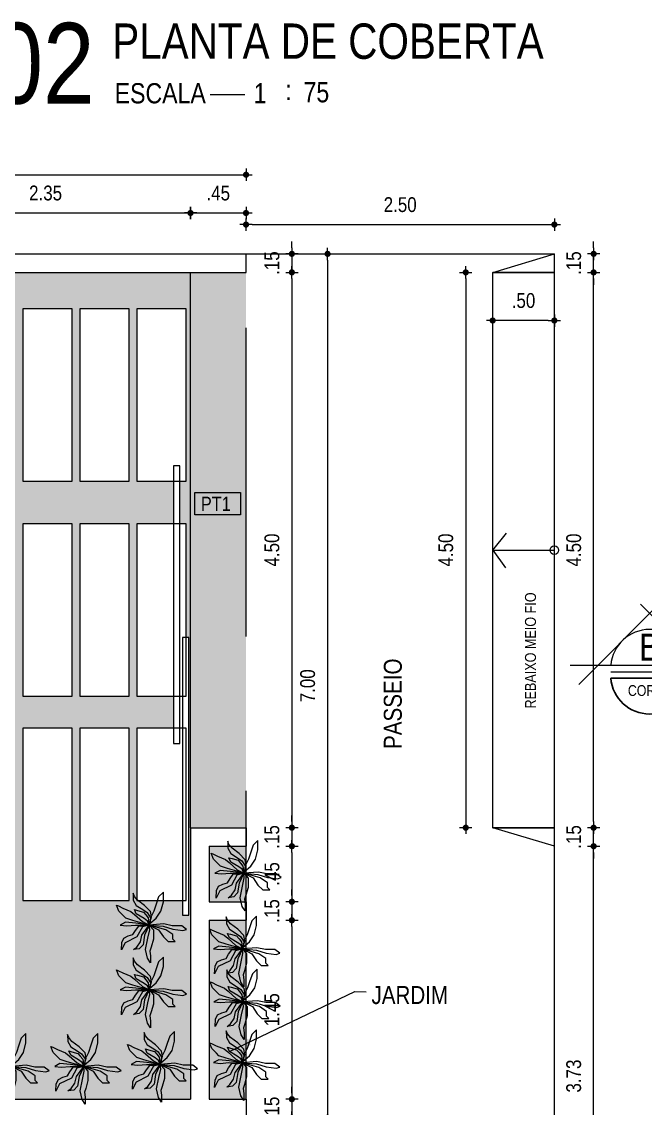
# Model space of a CAD drawing. Header units: millimetres. Extents: x 3955 to 10567, y -112 to 1797.
# Drawn here: x 5284.25 to 5289.3, y 912.39 to 921.19 of the extents above; entities that cross this region are included whole.
import ezdxf
from ezdxf.enums import TextEntityAlignment as Align

# ---------------------------------------------------------------- set-up
doc = ezdxf.new("R2010")
doc.units = ezdxf.units.MM
doc.header["$LTSCALE"] = 20
doc.linetypes.add('HIDDEN2', pattern=[0.1875, 0.125, -0.0625])
for name, color, linetype in [('AME_FRZ', 7, 'Continuous'), ('COTA', 7, 'Continuous'), ('E-hatch', 8, 'Continuous'), ('E-Pen-B', 5, 'Continuous'), ('E-pen-y', 2, 'Continuous'), ('E-txt-g', 3, 'Continuous'), ('E-TXT-Y', 2, 'Continuous'), ('ESQUQDRIA', 2, 'Continuous'), ('LAYER1', 2, 'Continuous'), ('LINHA PISO', 9, 'Continuous'), ('PAREDE', 5, 'Continuous'), ('pergolado', 8, 'Continuous'), ('URBANIZACAO', 20, 'Continuous')]:
    doc.layers.add(name, color=color, linetype=linetype)
for name, color, linetype, lineweight in [('E-Cta-W', 7, 'Continuous', 20), ('E-Pen-G', 3, 'Continuous', 30), ('E-Txt-W', 7, 'Continuous', 20)]:
    doc.layers.add(name, color=color, linetype=linetype, lineweight=lineweight)
doc.styles.add('F2', font='ARIALN.TTF')
doc.styles.add('REG60', font='romans.shx', dxfattribs={"width": 0.8, "height": 0.15})
doc.styles.add('REG80', font='romans.shx', dxfattribs={"width": 0.8, "height": 0.2})
doc.styles.get("Standard").update_dxf_attribs({"font": 'arial.ttf'})
doc.dimstyles.new('ARQUITETURA', dxfattribs={"dimtxt": 0.11, "dimasz": 0.05, "dimexe": 0.1, "dimexo": 0, "dimgap": 0.1, "dimtad": 1, "dimzin": 5, "dimdsep": 46, "dimtxsty": 'F2', "dimblk": 'COTA', "dimcen": 0, "dimse1": 1, "dimse2": 1, "dimadec": 0, "dimazin": 0, "dimtfac": 2, "dimtix": 1, "dimtmove": 2, "dimatfit": 3, "dimldrblk": 'COTA', "dimfxl": 1, "dimtolj": 1, "dimtzin": 5, "dimarcsym": 0})
doc.dimstyles.get("Standard").update_dxf_attribs({"dimtxt": 0.18, "dimasz": 0.18, "dimexe": 0.18, "dimexo": 0.0625, "dimgap": 0.09, "dimtad": 0, "dimtih": 1, "dimtoh": 1, "dimdec": 4, "dimzin": 0, "dimdsep": 46, "dimtxsty": 'Standard', "dimcen": 0.09, "dimadec": 0, "dimazin": 0, "dimtfac": 1, "dimtdec": 4, "dimtofl": 0, "dimtmove": 0, "dimatfit": 3, "dimfxl": 1, "dimtolj": 1, "dimtzin": 0, "dimarcsym": 0})
pattern_1 = [(270, (0, -94.037495), (0.0898025, -0.0898025), [0.0238125, -0.1557925]), (225, (0, -94.0375), (0.0898025612, -0.0898025612), [0.0238125, -0.1031875]), (315, (0, -94.0375), (0.0898025612, 0.0898025612), [0.0238125, -0.1031875])]

# ---------------------------------------------------------------- blocks, each defined once
blk = doc.blocks.new('COTA')
at = {"layer": 'COTA'}
for p, q in [((-1, 0), (1, 0)), ((0, 1), (0, -1))]:
    blk.add_line(p, q, dxfattribs=at)
at = {"layer": 'COTA', "const_width": 0.5}
blk.add_lwpolyline([(-0.25, 0, 1), (0.25, 0, 1)], format="xyb", close=True, dxfattribs=at)
blk = doc.blocks.new('*D517')
at = {"color": 0, "lineweight": -2}
blk.add_line((5283.3158, 919.6414), (5285.5658, 919.6414), dxfattribs=at)
at = {"color": 0, "lineweight": -2, "xscale": 0.05, "yscale": 0.05, "zscale": 0.05, "rotation": 180}
blk.add_blockref('COTA', (5283.2658, 919.6414), dxfattribs=at)
at = {"color": 0, "lineweight": -2, "xscale": 0.05, "yscale": 0.05, "zscale": 0.05}
blk.add_blockref('COTA', (5285.6158, 919.6414), dxfattribs=at)
at = {"color": 0, "insert": (5284.4408, 919.8027), "char_height": 0.12, "attachment_point": 5, "style": 'F2'}
blk.add_mtext('\\A1;2.35', dxfattribs=at)
blk = doc.blocks.new('*D518')
at = {"color": 0, "lineweight": -2}
blk.add_line((5285.6658, 919.6414), (5286.0158, 919.6414), dxfattribs=at)
at = {"color": 0, "lineweight": -2, "xscale": 0.05, "yscale": 0.05, "zscale": 0.05, "rotation": 180}
blk.add_blockref('COTA', (5285.6158, 919.6414), dxfattribs=at)
at = {"color": 0, "lineweight": -2, "xscale": 0.05, "yscale": 0.05, "zscale": 0.05}
blk.add_blockref('COTA', (5286.0658, 919.6414), dxfattribs=at)
at = {"color": 0, "insert": (5285.8408, 919.8024), "char_height": 0.12, "attachment_point": 5, "style": 'F2'}
blk.add_mtext('\\A1;.45', dxfattribs=at)
blk = doc.blocks.new('*D519')
at = {"color": 0, "lineweight": -2}
blk.add_line((5261.1158, 919.9518), (5286.0158, 919.9518), dxfattribs=at)
at = {"color": 0, "lineweight": -2, "xscale": 0.05, "yscale": 0.05, "zscale": 0.05, "rotation": 180}
blk.add_blockref('COTA', (5261.0658, 919.9518), dxfattribs=at)
at = {"color": 0, "lineweight": -2, "xscale": 0.05, "yscale": 0.05, "zscale": 0.05}
blk.add_blockref('COTA', (5286.0658, 919.9518), dxfattribs=at)
at = {"color": 0, "insert": (5273.5658, 920.1131), "char_height": 0.12, "attachment_point": 5, "style": 'F2'}
blk.add_mtext('\\A1;25.00', dxfattribs=at)
blk = doc.blocks.new('*D552')
at = {"color": 0, "lineweight": -2}
for p, q in [((5286.4377, 919.3602), (5286.4377, 919.4102)), ((5286.4377, 919.3102), (5286.4377, 919.1602)), ((5286.4377, 919.1102), (5286.4377, 919.0602))]:
    blk.add_line(p, q, dxfattribs=at)
at = {"color": 0, "lineweight": -2, "xscale": 0.05, "yscale": 0.05, "zscale": 0.05}
for p, rotation in [((5286.4377, 919.3102), 270), ((5286.4377, 919.1602), 90)]:
    blk.add_blockref('COTA', p, dxfattribs=dict(at, rotation=rotation))
at = {"color": 0, "insert": (5286.2764, 919.2352), "char_height": 0.12, "attachment_point": 5, "rotation": 90, "style": 'F2'}
blk.add_mtext('\\A1;.15', dxfattribs=at)
blk = doc.blocks.new('*D553')
at = {"color": 0, "lineweight": -2}
blk.add_line((5286.4377, 919.1102), (5286.4377, 914.7102), dxfattribs=at)
at = {"color": 0, "lineweight": -2, "xscale": 0.05, "yscale": 0.05, "zscale": 0.05}
for p, rotation in [((5286.4377, 919.1602), 90), ((5286.4377, 914.6602), 270)]:
    blk.add_blockref('COTA', p, dxfattribs=dict(at, rotation=rotation))
at = {"color": 0, "insert": (5286.2764, 916.9102), "char_height": 0.12, "attachment_point": 5, "rotation": 90, "style": 'F2'}
blk.add_mtext('\\A1;4.50', dxfattribs=at)
blk = doc.blocks.new('*D554')
at = {"color": 0, "lineweight": -2}
for p, q in [((5286.4377, 914.7102), (5286.4377, 914.7602)), ((5286.4377, 914.6602), (5286.4377, 914.5102)), ((5286.4377, 914.4602), (5286.4377, 914.4102))]:
    blk.add_line(p, q, dxfattribs=at)
at = {"color": 0, "lineweight": -2, "xscale": 0.05, "yscale": 0.05, "zscale": 0.05}
for p, rotation in [((5286.4377, 914.6602), 270), ((5286.4377, 914.5102), 90)]:
    blk.add_blockref('COTA', p, dxfattribs=dict(at, rotation=rotation))
at = {"color": 0, "insert": (5286.2764, 914.5852), "char_height": 0.12, "attachment_point": 5, "rotation": 90, "style": 'F2'}
blk.add_mtext('\\A1;.15', dxfattribs=at)
blk = doc.blocks.new('*D555')
at = {"color": 0, "lineweight": -2}
blk.add_line((5286.4377, 914.4602), (5286.4377, 914.1102), dxfattribs=at)
at = {"color": 0, "lineweight": -2, "xscale": 0.05, "yscale": 0.05, "zscale": 0.05}
for p, rotation in [((5286.4377, 914.5102), 90), ((5286.4377, 914.0602), 270)]:
    blk.add_blockref('COTA', p, dxfattribs=dict(at, rotation=rotation))
at = {"color": 0, "insert": (5286.2767, 914.2852), "char_height": 0.12, "attachment_point": 5, "rotation": 90, "style": 'F2'}
blk.add_mtext('\\A1;.45', dxfattribs=at)
blk = doc.blocks.new('*D556')
at = {"color": 0, "lineweight": -2}
for p, q in [((5286.4377, 914.1102), (5286.4377, 914.1602)), ((5286.4377, 914.0602), (5286.4377, 913.9102)), ((5286.4377, 913.8602), (5286.4377, 913.8102))]:
    blk.add_line(p, q, dxfattribs=at)
at = {"color": 0, "lineweight": -2, "xscale": 0.05, "yscale": 0.05, "zscale": 0.05}
for p, rotation in [((5286.4377, 914.0602), 270), ((5286.4377, 913.9102), 90)]:
    blk.add_blockref('COTA', p, dxfattribs=dict(at, rotation=rotation))
at = {"color": 0, "insert": (5286.2764, 913.9852), "char_height": 0.12, "attachment_point": 5, "rotation": 90, "style": 'F2'}
blk.add_mtext('\\A1;.15', dxfattribs=at)
blk = doc.blocks.new('*D557')
at = {"color": 0, "lineweight": -2}
blk.add_line((5286.4377, 913.8602), (5286.4377, 912.5102), dxfattribs=at)
at = {"color": 0, "lineweight": -2, "xscale": 0.05, "yscale": 0.05, "zscale": 0.05}
for p, rotation in [((5286.4377, 913.9102), 90), ((5286.4377, 912.4602), 270)]:
    blk.add_blockref('COTA', p, dxfattribs=dict(at, rotation=rotation))
at = {"color": 0, "insert": (5286.2764, 913.1852), "char_height": 0.12, "attachment_point": 5, "rotation": 90, "style": 'F2'}
blk.add_mtext('\\A1;1.45', dxfattribs=at)
blk = doc.blocks.new('*D558')
at = {"color": 0, "lineweight": -2}
for p, q in [((5286.4377, 912.5102), (5286.4377, 912.5602)), ((5286.4377, 912.4602), (5286.4377, 912.3102)), ((5286.4377, 912.2602), (5286.4377, 912.2102))]:
    blk.add_line(p, q, dxfattribs=at)
at = {"color": 0, "lineweight": -2, "xscale": 0.05, "yscale": 0.05, "zscale": 0.05}
for p, rotation in [((5286.4377, 912.4602), 270), ((5286.4377, 912.3102), 90)]:
    blk.add_blockref('COTA', p, dxfattribs=dict(at, rotation=rotation))
at = {"color": 0, "insert": (5286.2764, 912.3852), "char_height": 0.12, "attachment_point": 5, "rotation": 90, "style": 'F2'}
blk.add_mtext('\\A1;.15', dxfattribs=at)
blk = doc.blocks.new('*D493')
at = {"color": 0, "lineweight": -2}
blk.add_line((5286.7273, 919.2602), (5286.7273, 912.3602), dxfattribs=at)
at = {"color": 0, "lineweight": -2, "xscale": 0.05, "yscale": 0.05, "zscale": 0.05}
for p, rotation in [((5286.7273, 919.3102), 90), ((5286.7273, 912.3102), 270)]:
    blk.add_blockref('COTA', p, dxfattribs=dict(at, rotation=rotation))
at = {"color": 0, "insert": (5286.566, 915.8102), "char_height": 0.12, "attachment_point": 5, "rotation": 90, "style": 'F2'}
blk.add_mtext('\\A1;7.00', dxfattribs=at)
blk = doc.blocks.new('*D562')
at = {"color": 0, "lineweight": -2}
blk.add_line((5286.1158, 919.5472), (5288.5158, 919.5472), dxfattribs=at)
at = {"color": 0, "lineweight": -2, "xscale": 0.05, "yscale": 0.05, "zscale": 0.05, "rotation": 180}
blk.add_blockref('COTA', (5286.0658, 919.5472), dxfattribs=at)
at = {"color": 0, "lineweight": -2, "xscale": 0.05, "yscale": 0.05, "zscale": 0.05}
blk.add_blockref('COTA', (5288.5658, 919.5472), dxfattribs=at)
at = {"color": 0, "insert": (5287.3158, 919.7085), "char_height": 0.12, "attachment_point": 5, "style": 'F2'}
blk.add_mtext('\\A1;2.50', dxfattribs=at)
blk = doc.blocks.new('TXT-AMB75')
at = {"layer": 'E-txt-g', "style": 'REG80', "width": 0.8, "flags": 8}
blk.add_attdef('TXT', text='', height=0.2, dxfattribs=at).set_placement((0.005, 0.296), align=Align.CENTER)
at = {"layer": 'E-Txt-W', "style": 'REG60', "width": 0.8, "flags": 8}
blk.add_attdef('TXT', text='', height=0.15, dxfattribs=at).set_placement((0.005, 0.027), align=Align.CENTER)
blk = doc.blocks.new('Ind-cor_Hor')
at = {"layer": 'E-Pen-B', "color": 2}
blk.add_line((-0.3498, 0), (0.3498, 0), dxfattribs=at)
at = {"layer": 'E-Pen-G', "color": 7}
blk.add_line((-0.3498, -0.0585), (0.3498, -0.0585), dxfattribs=at)
blk.add_arc((0, -0.0292), 0.351, 184.78019, 355.21981, dxfattribs=at)
at = {"layer": 'E-pen-y', "color": 2}
for p, q in [((-0.6385, -0.1137), (0.0822, 0.6071)), ((0.6385, -0.1137), (-0.0822, 0.6071)), ((-0.7143, 0.0585), (0.7399, 0.0585))]:
    blk.add_line(p, q, dxfattribs=at)
blk.add_arc((0, 0.0293), 0.351, 4.78019, 175.21981, dxfattribs=at)
at = {"layer": 'E-Txt-W', "color": 2, "style": 'F2'}
blk.add_attdef('CORTE', text='', height=0.23, dxfattribs=at).set_placement((-0.0013, 0.1), align=Align.CENTER)
at = {"layer": 'E-Txt-W', "color": 7, "style": 'F2'}
blk.add_attdef('PRANCHA', text='', height=0.075, dxfattribs=at).set_placement((-0.0013, -0.1793), align=Align.CENTER)
blk = doc.blocks.new('IND_DES')
at = {"layer": 'E-Txt-W', "color": 7}
blk.add_line((0.0269, -0.2428), (0.1984, -0.2428), dxfattribs=at)
at = {"layer": 'E-txt-g', "color": 7, "style": 'F2'}
for s, p in [('ESCALA', (-0.4463, -0.2864)), ('1', (0.2426, -0.2864)), (':', (0.3988, -0.2706))]:
    blk.add_text(s, height=0.1, dxfattribs=at).set_placement(p)
blk.add_attdef('ESCALA', (0.4897, -0.2812), '', height=0.1, dxfattribs=at)
at = {"layer": 'E-Txt-W', "color": 6, "style": 'F2'}
blk.add_attdef('00', text='', height=0.4, dxfattribs=at).set_placement((-0.7083, -0.2881), align=Align.CENTER)
at = {"layer": 'E-TXT-Y', "color": 7, "style": 'F2'}
for tag, p in [('PROJETO', (-0.4563, 0.1829)), ('DESENHO', (-0.4582, -0.0658))]:
    blk.add_attdef(tag, p, '', height=0.175, dxfattribs=at)
blk = doc.blocks.new('*D713')
at = {"color": 0, "lineweight": -2}
blk.add_line((5288.8844, 910.8352), (5288.8844, 914.4602), dxfattribs=at)
at = {"color": 0, "lineweight": -2, "xscale": 0.05, "yscale": 0.05, "zscale": 0.05}
for p, rotation in [((5288.8844, 914.5102), 90), ((5288.8844, 910.7852), 270)]:
    blk.add_blockref('COTA', p, dxfattribs=dict(at, rotation=rotation))
at = {"color": 0, "insert": (5288.7232, 912.6477), "char_height": 0.12, "attachment_point": 5, "rotation": 90, "style": 'F2'}
blk.add_mtext('\\A1;3.73', dxfattribs=at)
blk = doc.blocks.new('*D714')
at = {"color": 0, "lineweight": -2}
for p, q in [((5288.8844, 914.7102), (5288.8844, 914.7602)), ((5288.8844, 914.5102), (5288.8844, 914.6602)), ((5288.8844, 914.4602), (5288.8844, 914.4102))]:
    blk.add_line(p, q, dxfattribs=at)
at = {"color": 0, "lineweight": -2, "xscale": 0.05, "yscale": 0.05, "zscale": 0.05}
for p, rotation in [((5288.8844, 914.6602), 270), ((5288.8844, 914.5102), 90)]:
    blk.add_blockref('COTA', p, dxfattribs=dict(at, rotation=rotation))
at = {"color": 0, "insert": (5288.7232, 914.5852), "char_height": 0.12, "attachment_point": 5, "rotation": 90, "style": 'F2'}
blk.add_mtext('\\A1;.15', dxfattribs=at)
blk = doc.blocks.new('*D715')
at = {"color": 0, "lineweight": -2}
blk.add_line((5288.8844, 914.7102), (5288.8844, 919.1102), dxfattribs=at)
at = {"color": 0, "lineweight": -2, "xscale": 0.05, "yscale": 0.05, "zscale": 0.05}
for p, rotation in [((5288.8844, 919.1602), 90), ((5288.8844, 914.6602), 270)]:
    blk.add_blockref('COTA', p, dxfattribs=dict(at, rotation=rotation))
at = {"color": 0, "insert": (5288.7232, 916.9102), "char_height": 0.12, "attachment_point": 5, "rotation": 90, "style": 'F2'}
blk.add_mtext('\\A1;4.50', dxfattribs=at)
blk = doc.blocks.new('*D716')
at = {"color": 0, "lineweight": -2}
for p, q in [((5288.8844, 919.3602), (5288.8844, 919.4102)), ((5288.8844, 919.1602), (5288.8844, 919.3102)), ((5288.8844, 919.1102), (5288.8844, 919.0602))]:
    blk.add_line(p, q, dxfattribs=at)
at = {"color": 0, "lineweight": -2, "xscale": 0.05, "yscale": 0.05, "zscale": 0.05}
for p, rotation in [((5288.8844, 919.3102), 270), ((5288.8844, 919.1602), 90)]:
    blk.add_blockref('COTA', p, dxfattribs=dict(at, rotation=rotation))
at = {"color": 0, "insert": (5288.7232, 919.2352), "char_height": 0.12, "attachment_point": 5, "rotation": 90, "style": 'F2'}
blk.add_mtext('\\A1;.15', dxfattribs=at)
blk = doc.blocks.new('*D717')
at = {"color": 0, "lineweight": -2}
blk.add_line((5288.5158, 918.7701), (5288.1158, 918.7701), dxfattribs=at)
at = {"color": 0, "lineweight": -2, "xscale": 0.05, "yscale": 0.05, "zscale": 0.05, "rotation": 180}
blk.add_blockref('COTA', (5288.0658, 918.7701), dxfattribs=at)
at = {"color": 0, "lineweight": -2, "xscale": 0.05, "yscale": 0.05, "zscale": 0.05}
blk.add_blockref('COTA', (5288.5658, 918.7701), dxfattribs=at)
at = {"color": 0, "insert": (5288.3158, 918.9314), "char_height": 0.12, "attachment_point": 5, "style": 'F2'}
blk.add_mtext('\\A1;.50', dxfattribs=at)
blk = doc.blocks.new('*D720')
at = {"color": 0, "lineweight": -2}
blk.add_line((5287.8474, 919.1102), (5287.8474, 914.7102), dxfattribs=at)
at = {"color": 0, "lineweight": -2, "xscale": 0.05, "yscale": 0.05, "zscale": 0.05}
for p, rotation in [((5287.8474, 919.1602), 90), ((5287.8474, 914.6602), 270)]:
    blk.add_blockref('COTA', p, dxfattribs=dict(at, rotation=rotation))
at = {"color": 0, "insert": (5287.6862, 916.9102), "char_height": 0.12, "attachment_point": 5, "rotation": 90, "style": 'F2'}
blk.add_mtext('\\A1;4.50', dxfattribs=at)
blk = doc.blocks.new('vegetação01')
at = {"color": 8}
for p, q in [((-0.0381, 0.2778), (-0.0539, 0.2083)), ((-0.0136, 0.3153), (-0.0381, 0.2778)), ((-0.0136, 0.259), (-0.0136, 0.3153)), ((-0.2204, 0.152), (-0.2502, 0.2102)), ((-0.2502, 0.2102), (-0.2467, 0.1501)), ((-0.1048, 0.2008), (-0.1521, 0.2083)), ((-0.1521, 0.2083), (-0.1258, 0.1877)), ((-0.1258, 0.1877), (-0.096, 0.1444)), ((-0.0749, 0.1689), (-0.1048, 0.2008)), ((-0.0539, 0.2083), (-0.0346, 0.1144)), ((-0.0189, 0.2195), (-0.0136, 0.259)), ((-0.0083, 0.1877), (-0.0189, 0.2195)), ((0.0092, 0.1238), (-0.0083, 0.1877)), ((-0.2467, 0.1501), (-0.2292, 0.1144)), ((-0.2292, 0.1144), (-0.1941, 0.0975)), ((-0.124, 0.105), (-0.2204, 0.152)), ((-0.1941, 0.0975), (-0.1573, 0.0863)), ((-0.0802, 0.0243), (-0.124, 0.105)), ((-0.096, 0.1444), (-0.0837, 0.09)), ((-0.0837, 0.09), (-0.0242, 0.0099)), ((-0.0627, 0.09), (-0.0749, 0.1689)), ((-0.0242, 0.0099), (-0.0627, 0.09)), ((-0.0346, 0.1144), (-0.0206, 0.0468)), ((0.0092, 0.0487), (0.0092, 0.1238)), ((0.052, 0.048), (0.0901, 0.1052)), ((0.0901, 0.1052), (0.1282, 0.1433)), ((0.1282, 0.1433), (0.1853, 0.1433)), ((0.1853, 0.1433), (0.1663, 0.1242)), ((0.1663, 0.1242), (0.1663, 0.0861)), ((-0.259, 0.0092), (-0.2064, 0.0149)), ((-0.2169, -0.0132), (-0.259, 0.0092)), ((-0.2064, 0.0149), (-0.1345, 0.0092)), ((-0.0242, 0.0099), (-0.1576, -0.0282)), ((-0.1573, 0.0863), (-0.1363, 0.0524)), ((-0.1363, 0.0524), (-0.11, 0.0168)), ((-0.1345, 0.0092), (-0.0242, 0.0099)), ((-0.0242, 0.0099), (-0.1328, -0.0057)), ((-0.11, 0.0168), (-0.0242, 0.0099)), ((-0.0242, 0.0099), (-0.0802, 0.0243)), ((-0.0784, -0.0189), (-0.0242, 0.0099)), ((-0.0242, 0.0099), (-0.0381, -0.0226)), ((-0.0329, -0.0489), (-0.0242, 0.0099)), ((-0.0242, 0.0099), (0.0092, 0.0487)), ((-0.0242, 0.0099), (0.052, 0.048)), ((0.1091, 0.048), (-0.0242, 0.0099)), ((-0.0206, 0.0468), (-0.0242, 0.0099)), ((-0.0242, 0.0099), (0.0898, 0.0186)), ((-0.0242, 0.0099), (-0.0048, -0.0565)), ((0.0933, -0.0001), (-0.0242, 0.0099)), ((0.0898, 0.0186), (0.1669, 0.0431)), ((0.1616, 0.0149), (0.0933, -0.0001)), ((0.1663, 0.0861), (0.1091, 0.048)), ((0.2387, 0.0149), (0.1616, 0.0149)), ((0.1669, 0.0431), (0.2493, 0.0543)), ((0.279, 0.0449), (0.2387, 0.0149)), ((0.2493, 0.0543), (0.279, 0.0449)), ((-0.2338, -0.0663), (-0.2719, -0.1044)), ((-0.2147, -0.0472), (-0.2338, -0.0663)), ((-0.1328, -0.0057), (-0.2169, -0.0132)), ((-0.1576, -0.0282), (-0.2147, -0.0472)), ((-0.1731, -0.1015), (-0.1433, -0.0771)), ((-0.1293, -0.0809), (-0.1451, -0.1165)), ((-0.1433, -0.0771), (-0.0784, -0.0189)), ((-0.0662, -0.0433), (-0.1293, -0.0809)), ((-0.0715, -0.0959), (-0.0522, -0.0734)), ((-0.0381, -0.0226), (-0.0662, -0.0433)), ((-0.0522, -0.0734), (-0.0329, -0.0489)), ((-0.0416, -0.0921), (-0.0136, -0.0508)), ((-0.0136, -0.0508), (-0.0189, -0.0039)), ((-0.0189, -0.0039), (0.0329, -0.0472)), ((-0.0048, -0.0565), (-0.0136, -0.0996)), ((0.0139, -0.1044), (-0.0052, -0.0663)), ((0.0329, -0.0472), (0.071, -0.1044)), ((-0.2719, -0.1044), (-0.2905, -0.1522)), ((-0.2905, -0.1522), (-0.2747, -0.1466)), ((-0.2747, -0.1466), (-0.2379, -0.1278)), ((-0.2379, -0.1278), (-0.1731, -0.1015)), ((-0.1538, -0.1935), (-0.1293, -0.1503)), ((-0.1451, -0.1165), (-0.1205, -0.109)), ((-0.1293, -0.1503), (-0.0767, -0.1165)), ((-0.1205, -0.109), (-0.0715, -0.0959)), ((-0.0627, -0.1503), (-0.1205, -0.1935)), ((-0.0767, -0.1165), (-0.0416, -0.0921)), ((-0.0136, -0.0996), (-0.0627, -0.1503)), ((0.0329, -0.1615), (0.0139, -0.1044)), ((0.052, -0.2187), (0.0329, -0.1615)), ((0.071, -0.1044), (0.0901, -0.1806)), ((-0.1556, -0.2498), (-0.1538, -0.1935)), ((-0.1451, -0.2235), (-0.1556, -0.2498)), ((-0.1205, -0.1935), (-0.1451, -0.2235)), ((0.0901, -0.2568), (0.052, -0.2187)), ((0.0901, -0.1806), (0.0901, -0.2568))]:
    blk.add_line(p, q, dxfattribs=at)

msp = doc.modelspace()

# ---------------------------------------------------------------- hatches: boundary and pattern name
at = {"layer": 'E-hatch'}
h = msp.add_hatch(dxfattribs=at)
h.set_pattern_fill('GRASS', color=256, scale=0.005, angle=180, style=0)
h.set_pattern_definition(pattern_1)
edge = h.paths.add_edge_path()
edge.add_line((5284.192, 917.4693), (5283.792, 917.4693))
edge.add_line((5283.792, 917.4693), (5283.792, 917.7469))
edge.add_ellipse((5283.6942, 918.1291), major_axis=(0, 0.4392), ratio=0.447637, start_angle=204.18767, end_angle=209.82904, ccw=False)
edge.add_ellipse((5283.6942, 918.1291), major_axis=(0, 0.4392), ratio=0.447637, start_angle=196.77679, end_angle=204.18767, ccw=False)
edge.add_line((5283.7509, 917.7086), (5283.7509, 917.6292))
edge.add_line((5283.7509, 917.6292), (5283.7455, 917.4377))
edge.add_line((5283.7455, 917.4377), (5283.7346, 917.297))
edge.add_line((5283.7346, 917.297), (5283.7204, 917.1671))
edge.add_line((5283.7204, 917.1671), (5283.7031, 917.1222))
edge.add_line((5283.7031, 917.1222), (5283.7289, 917.1222))
edge.add_line((5283.7289, 917.1222), (5283.7289, 915.7253))
edge.add_line((5283.7289, 915.7253), (5283.7185, 915.7253))
edge.add_line((5283.7185, 915.7253), (5283.7137, 915.4663))
edge.add_line((5283.7137, 915.4663), (5283.7289, 915.4663))
edge.add_line((5283.7289, 915.4663), (5283.7289, 914.0694))
edge.add_line((5283.7289, 914.0694), (5283.3289, 914.0694))
edge.add_line((5283.3289, 914.0694), (5283.3289, 914.6497))
edge.add_line((5283.3289, 914.6497), (5283.2658, 914.6303))
edge.add_line((5283.2658, 914.6303), (5283.2658, 914.0694))
edge.add_line((5283.2658, 914.0694), (5283.2658, 913.8102))
edge.add_line((5283.2658, 913.8102), (5278.9658, 913.8102))
edge.add_line((5278.9658, 913.8102), (5278.9658, 912.4602))
edge.add_line((5278.9658, 912.4602), (5285.6158, 912.4602))
edge.add_line((5285.6158, 912.4602), (5285.6158, 914.6602))
edge.add_line((5285.6158, 914.6602), (5285.6158, 919.1602))
edge.add_line((5285.6158, 919.1602), (5283.2674, 919.1602))
edge.add_line((5283.2674, 919.1602), (5283.2672, 918.7645))
edge.add_line((5283.2672, 918.7645), (5283.3289, 918.7604))
edge.add_line((5283.3289, 918.7604), (5283.3289, 918.8661))
edge.add_line((5283.3289, 918.8661), (5283.7289, 918.8661))
edge.add_line((5283.7289, 918.8661), (5283.7289, 918.5615))
edge.add_ellipse((5283.6942, 918.1291), major_axis=(0, 0.4392), ratio=0.447637, start_angle=335.81233, end_angle=349.83489, ccw=False)
edge.add_line((5283.792, 918.5153), (5283.792, 918.8661))
edge.add_line((5283.792, 918.8661), (5284.192, 918.8661))
edge.add_line((5284.192, 918.8661), (5284.192, 917.4693))
h.paths.add_polyline_path([(5285.1182, 917.1222), (5285.1182, 915.7253), (5284.7182, 915.7253), (5284.7182, 917.1222)], flags=16)
h.paths.add_polyline_path([(5284.7182, 917.4693), (5284.7182, 918.8661), (5285.1182, 918.8661), (5285.1182, 917.4693)], flags=16)
h.paths.add_polyline_path([(5284.6551, 917.1222), (5284.6551, 915.7253), (5284.2551, 915.7253), (5284.2551, 917.1222)], flags=16)
h.paths.add_polyline_path([(5284.6551, 917.4693), (5284.2551, 917.4693), (5284.2551, 918.8661), (5284.6551, 918.8661)], flags=16)
h.paths.add_polyline_path([(5285.1813, 917.1222), (5285.4792, 917.1222), (5285.4792, 917.4693), (5285.1813, 917.4693), (5285.1813, 918.8661), (5285.5813, 918.8661), (5285.5813, 917.4693), (5285.5292, 917.4693), (5285.5292, 917.1222), (5285.5813, 917.1222), (5285.5813, 916.202), (5285.6017, 916.202), (5285.6017, 913.952), (5285.5517, 913.952), (5285.5517, 914.0694), (5285.1813, 914.0694), (5285.1813, 915.4663), (5285.4792, 915.4663), (5285.4792, 915.7253), (5285.1813, 915.7253)], flags=16)
h.paths.add_polyline_path([(5284.192, 917.1222), (5284.192, 915.7253), (5283.792, 915.7253), (5283.792, 917.1222)], flags=16)
h.paths.add_polyline_path([(5285.1182, 915.4663), (5285.1182, 914.0694), (5284.7182, 914.0694), (5284.7182, 915.4663)], flags=16)
h.paths.add_polyline_path([(5284.6551, 915.4663), (5284.6551, 914.0694), (5284.2551, 914.0694), (5284.2551, 915.4663)], flags=16)
h.paths.add_polyline_path([(5284.192, 915.4663), (5284.192, 914.0694), (5283.792, 914.0694), (5283.792, 915.4663)], flags=16)
h.paths.add_polyline_path([(5283.1648, 912.8458, -1), (5283.0552, 912.8458, -1)], flags=16)
h.paths.add_polyline_path([(5285.7658, 914.0602), (5286.0658, 914.0602), (5286.0658, 914.5102), (5285.7658, 914.5102)])
h.paths.add_polyline_path([(5286.0658, 919.1602), (5285.7658, 919.1602), (5285.6158, 919.1602), (5285.6158, 914.6602), (5286.0658, 914.6602)])
h.paths.add_polyline_path([(5285.7658, 912.4602), (5286.0658, 912.4602), (5286.0658, 913.9102), (5285.7658, 913.9102)])
h.paths.add_polyline_path([(5279.1609, 915.4663), (5279.5662, 915.4663), (5279.5725, 915.5599), (5278.9658, 915.5602), (5278.9658, 915.3602), (5278.9658, 915.0102), (5278.9658, 914.855), (5278.9658, 913.9602), (5281.0658, 913.9602), (5281.0658, 914.0102), (5281.4658, 914.0102), (5281.4658, 913.9602), (5283.1158, 913.9602), (5283.1158, 914.0694), (5282.8658, 914.0694), (5282.8658, 914.6249), (5282.8027, 914.6277), (5282.8027, 914.0694), (5282.4027, 914.0694), (5282.4027, 914.636), (5282.3396, 914.6351), (5282.3396, 914.0694), (5281.9396, 914.0694), (5281.9396, 914.6301), (5281.8765, 914.6303), (5281.8765, 914.0694), (5281.4765, 914.0694), (5281.4765, 914.6312), (5281.4133, 914.6314), (5281.4133, 914.0694), (5281.0133, 914.0694), (5281.0133, 914.6306), (5280.9502, 914.6301), (5280.9502, 914.0694), (5280.5502, 914.0694), (5280.5502, 914.6267), (5280.4871, 914.6262), (5280.4871, 914.0694), (5280.0871, 914.0694), (5280.0871, 914.6356), (5280.024, 914.6452), (5280.024, 914.0694), (5279.624, 914.0694), (5279.624, 914.9037), (5279.6184, 914.9125), (5279.574, 915.1688), (5279.5609, 915.3622), (5279.5609, 914.0694), (5279.1609, 914.0694)], flags=17)
h.paths.add_polyline_path([(5282.0437, 912.8234), (5282.7394, 912.8234), (5282.7394, 913.0458), (5282.0437, 913.0458)], flags=24)
h.paths.add_polyline_path([(5282.0697, 912.6121), (5282.7135, 912.6121), (5282.7135, 912.8093), (5282.0697, 912.8093)], flags=24)
h.paths.add_polyline_path([(5284.1523, 919.1061), (5284.1523, 919.3572), (5283.9025, 919.3572), (5283.9025, 919.1061)], flags=9)
h.paths.add_polyline_path([(5284.1523, 917.1961), (5284.1523, 917.5236), (5283.9025, 917.5236), (5283.9025, 917.1961)], flags=24)
h.paths.add_polyline_path([(5284.1523, 914.5914), (5284.1523, 914.919), (5283.9025, 914.919), (5283.9025, 914.5914)], flags=8)
h.paths.add_polyline_path([(5284.1523, 913.7561), (5284.1523, 914.0072), (5283.9025, 914.0072), (5283.9025, 913.7561)], flags=24)
h.paths.add_polyline_path([(5284.1523, 912.9669), (5284.1523, 913.2944), (5283.9025, 913.2944), (5283.9025, 912.9669)], flags=24)
h.paths.add_polyline_path([(5279.8534, 913.4676), (5280.181, 913.4676), (5280.181, 913.7174), (5279.8534, 913.7174)], flags=24)
h.paths.add_polyline_path([(5281.1372, 913.4676), (5281.3884, 913.4676), (5281.3884, 913.7174), (5281.1372, 913.7174)], flags=24)
h.paths.add_polyline_path([(5282.1225, 913.4676), (5282.45, 913.4676), (5282.45, 913.7174), (5282.1225, 913.7174)], flags=24)
h.paths.add_polyline_path([(5283.0617, 913.4676), (5283.3128, 913.4676), (5283.3128, 913.7174), (5283.0617, 913.7174)], flags=24)
h.paths.add_polyline_path([(5280.9546, 913.1794), (5281.2822, 913.1794), (5281.2822, 913.4292), (5280.9546, 913.4292)], flags=24)
h.paths.add_polyline_path([(5282.8415, 912.6429), (5283.7721, 912.6429), (5283.7721, 912.7811), (5282.8415, 912.7811)], flags=24)
h.paths.add_polyline_path([(5283.1513, 912.836), (5283.4373, 912.836), (5283.4373, 912.9966), (5283.1513, 912.9966)], flags=24)
h = msp.add_hatch(dxfattribs=at)
h.set_pattern_fill('GRASS', color=256, scale=0.005, angle=180, style=0)
h.set_pattern_definition(pattern_1)
h.paths.add_polyline_path([(5272.0262, 910.4352), (5284.1772, 910.4352, -0.02427), (5284.166, 910.6052), (5284.1658, 910.6052), (5284.1658, 910.6352), (5285.9158, 910.6352), (5285.9158, 912.3102), (5272.4658, 912.3102), (5272.4658, 911.3102), (5272.4358, 911.3102), (5272.4358, 911.3107, -0.435466), (5271.5658, 912.3102), (5261.2158, 912.3102), (5261.2158, 905.4602), (5285.9158, 905.4602), (5285.9158, 907.1352), (5284.1658, 907.1352), (5284.1658, 907.1652), (5284.1685, 907.1652, -0.022534), (5284.1929, 907.3352), (5272.0262, 907.3352), (5272.0262, 908.3359), (5272.7695, 908.3359), (5272.7695, 909.4344), (5272.0262, 909.4344)])
h.paths.add_polyline_path([(5268.7198, 908.5904, -1), (5268.6102, 908.5904, -1)], flags=16)
h.paths.add_polyline_path([(5272.4358, 911.3107), (5272.4358, 912.3102), (5271.5658, 912.3102, 0.435466)], flags=17)
h.paths.add_polyline_path([(5271.8398, 912.0682), (5271.8398, 912.2485), (5272.2105, 912.2485), (5272.2105, 912.0682)], flags=16)
h.paths.add_polyline_path([(5282.2119, 909.4344), (5282.2119, 908.3359), (5284.7269, 908.3359, -0.176763), (5285.9157, 908.8792, -0.206463), (5284.6405, 909.4344)], flags=17)
h.paths.add_polyline_path([(5284.6405, 909.4344, 0.206463), (5285.9157, 908.8792, -0.019694), (5286.0658, 908.8852), (5286.0658, 909.4344)])
h.paths.add_polyline_path([(5284.7269, 908.3359), (5286.0658, 908.3359), (5286.0658, 908.8852, -0.021384), (5285.9157, 908.8792, 0.176763)])
h.paths.add_polyline_path([(5285.6252, 908.5592), (5285.6252, 908.7394), (5285.9959, 908.7394), (5285.9959, 908.5592)], flags=16)
h.paths.add_polyline_path([(5286.0658, 910.4352), (5286.0658, 910.6352), (5285.9158, 910.6352), (5285.9158, 910.6052), (5284.166, 910.6052, 0.02427), (5284.1772, 910.4352)])
h.paths.add_polyline_path([(5285.9158, 907.1652), (5285.9158, 907.1352), (5286.0658, 907.1352), (5286.0658, 907.3352), (5284.1929, 907.3352, 0.022534), (5284.1685, 907.1652)])
h.paths.add_polyline_path([(5261.0225, 911.9977), (5261.2527, 911.9977), (5261.2527, 912.2267), (5261.0225, 912.2267)], flags=9)
h.paths.add_polyline_path([(5262.4915, 911.9977), (5262.7918, 911.9977), (5262.7918, 912.2267), (5262.4915, 912.2267)], flags=24)
h.paths.add_polyline_path([(5264.0225, 911.9977), (5264.2527, 911.9977), (5264.2527, 912.2267), (5264.0225, 912.2267)], flags=24)
h.paths.add_polyline_path([(5265.5662, 911.9977), (5265.8665, 911.9977), (5265.8665, 912.2267), (5265.5662, 912.2267)], flags=24)
h.paths.add_polyline_path([(5267.1725, 911.9977), (5267.4027, 911.9977), (5267.4027, 912.2267), (5267.1725, 912.2267)], flags=24)
h.paths.add_polyline_path([(5267.812, 911.9977), (5268.1123, 911.9977), (5268.1123, 912.2267), (5267.812, 912.2267)], flags=24)
h.paths.add_polyline_path([(5268.5225, 911.9977), (5268.7527, 911.9977), (5268.7527, 912.2267), (5268.5225, 912.2267)], flags=24)
h.paths.add_polyline_path([(5269.162, 911.9977), (5269.4623, 911.9977), (5269.4623, 912.2267), (5269.162, 912.2267)], flags=24)
h.paths.add_polyline_path([(5275.748, 911.9924), (5276.0756, 911.9924), (5276.0756, 912.2422), (5275.748, 912.2422)], flags=24)
h.paths.add_polyline_path([(5276.4117, 911.9924), (5276.6628, 911.9924), (5276.6628, 912.2422), (5276.4117, 912.2422)], flags=24)
h.paths.add_polyline_path([(5282.1274, 911.9924), (5282.455, 911.9924), (5282.455, 912.2422), (5282.1274, 912.2422)], flags=24)
h.paths.add_polyline_path([(5285.5617, 911.9924), (5285.8128, 911.9924), (5285.8128, 912.2422), (5285.5617, 912.2422)], flags=24)
h.paths.add_polyline_path([(5285.7872, 911.9924), (5286.0384, 911.9924), (5286.0384, 912.2422), (5285.7872, 912.2422)], flags=9)
h.paths.add_polyline_path([(5274.9051, 912.1384), (5274.9051, 912.3895), (5274.6553, 912.3895), (5274.6553, 912.1384)], flags=9)
h.paths.add_polyline_path([(5276.9863, 912.2561), (5276.9863, 912.5072), (5276.7365, 912.5072), (5276.7365, 912.2561)], flags=9)
h.paths.add_polyline_path([(5272.5225, 911.9977), (5272.7527, 911.9977), (5272.7527, 912.2267), (5272.5225, 912.2267)], flags=24)
h.paths.add_polyline_path([(5273.8034, 911.9924), (5274.131, 911.9924), (5274.131, 912.2422), (5273.8034, 912.2422)], flags=24)
h.paths.add_polyline_path([(5275.1617, 911.9924), (5275.4128, 911.9924), (5275.4128, 912.2422), (5275.1617, 912.2422)], flags=24)
h.paths.add_polyline_path([(5269.8617, 911.9924), (5270.1128, 911.9924), (5270.1128, 912.2422), (5269.8617, 912.2422)], flags=24)
h.paths.add_polyline_path([(5271.1534, 911.9924), (5271.481, 911.9924), (5271.481, 912.2422), (5271.1534, 912.2422)], flags=24)
h.paths.add_polyline_path([(5277.5534, 911.9924), (5277.881, 911.9924), (5277.881, 912.2422), (5277.5534, 912.2422)], flags=24)
h.paths.add_polyline_path([(5278.7617, 911.9924), (5279.0128, 911.9924), (5279.0128, 912.2422), (5278.7617, 912.2422)], flags=24)
h.paths.add_polyline_path([(5268.2829, 908.9253), (5269.3587, 908.9253), (5269.3587, 909.2008), (5268.2829, 909.2008)], flags=24)
h.paths.add_polyline_path([(5268.4641, 908.7204), (5269.1775, 908.7204), (5269.1775, 908.9176), (5268.4641, 908.9176)], flags=24)
h.paths.add_polyline_path([(5268.3965, 908.3874), (5269.3271, 908.3874), (5269.3271, 908.5257), (5268.3965, 908.5257)], flags=24)
h.paths.add_polyline_path([(5268.7063, 908.5806), (5268.9924, 908.5806), (5268.9924, 908.7411), (5268.7063, 908.7411)], flags=24)
h.paths.add_polyline_path([(5271.859, 912.0677), (5272.1604, 912.0677), (5272.1604, 912.2444), (5271.859, 912.2444)], flags=24)
h.paths.add_polyline_path([(5285.6449, 908.5611), (5285.9453, 908.5611), (5285.9453, 908.7349), (5285.6449, 908.7349)], flags=8)

# ---------------------------------------------------------------- linework, layer by layer
at = {"color": 6, "linetype": 'HIDDEN2'}
msp.add_line((5286.0658, 912.4602), (5286.0658, 919.1602), dxfattribs=at)
at = {"color": 6}
msp.add_lwpolyline([(5285.6512, 917.3761), (5286.0219, 917.3761), (5286.0219, 917.1958), (5285.6512, 917.1958)], close=True, dxfattribs=at)
at = {"layer": 'AME_FRZ', "color": 7, "linetype": 'Continuous'}
for points in [[(5285.4792, 915.3427), (5285.5292, 915.3427), (5285.5292, 917.5927), (5285.4792, 917.5927)], [(5285.5517, 913.952), (5285.6017, 913.952), (5285.6017, 916.202), (5285.5517, 916.202)]]:
    msp.add_lwpolyline(points, close=True, dxfattribs=at)
at = {"layer": 'ESQUQDRIA', "color": 8, "ltscale": 0.5}
for q in [(5288.1776, 917.0464), (5288.5658, 916.9102), (5288.1707, 916.7669)]:
    msp.add_line((5288.0658, 916.9102), q, dxfattribs=at)
msp.add_circle((5288.5658, 916.9102), 0.0349, dxfattribs=at)
at = {"layer": 'LAYER1', "color": 8, "linetype": 'Continuous'}
for p, q in [((5286.0658, 919.3102), (5288.5658, 919.3102)), ((5288.5658, 905.3102), (5288.5658, 919.3102)), ((5285.6158, 914.6602), (5285.6158, 919.1602))]:
    msp.add_line(p, q, dxfattribs=at)
msp.add_lwpolyline([(5288.5658, 914.5102), (5288.0658, 914.6602), (5288.5658, 914.6602), (5288.0658, 914.6602), (5288.0658, 919.1602), (5288.5658, 919.1602), (5288.0658, 919.1602), (5288.5658, 919.3102)], dxfattribs=at)
at = {"layer": 'PAREDE', "color": 5, "linetype": 'Continuous'}
for p, q in [((5261.0658, 919.3102), (5286.0658, 919.3102)), ((5285.6158, 914.6602), (5286.0658, 914.6602)), ((5285.6158, 914.6602), (5285.6158, 914.5102)), ((5285.6158, 914.6602), (5286.0658, 914.6602)), ((5285.6158, 914.6602), (5286.0658, 914.6602)), ((5285.6158, 914.6602), (5285.6158, 914.5102)), ((5285.6158, 914.6602), (5285.6158, 912.4602)), ((5285.6158, 914.6602), (5285.6158, 912.4602)), ((5286.0658, 914.6602), (5286.0658, 914.5102)), ((5286.0658, 914.6602), (5286.0658, 914.5102)), ((5285.7658, 914.5102), (5286.0658, 914.5102)), ((5285.7658, 914.5102), (5286.0658, 914.5102)), ((5285.7658, 914.5102), (5286.0658, 914.5102)), ((5285.7658, 914.5102), (5286.0658, 914.5102)), ((5285.7658, 914.5102), (5285.7658, 914.0602)), ((5285.7658, 914.5102), (5285.7658, 914.0602)), ((5285.7658, 914.0602), (5286.0658, 914.0602)), ((5285.7658, 914.0602), (5286.0658, 914.0602)), ((5285.7658, 914.0602), (5286.0658, 914.0602)), ((5286.0658, 914.0602), (5286.0658, 913.9102)), ((5286.0658, 914.0602), (5286.0658, 913.9102)), ((5285.7658, 913.9102), (5285.7658, 912.4602)), ((5285.7658, 913.9102), (5285.7658, 912.4602)), ((5285.7658, 913.9102), (5286.0658, 913.9102)), ((5285.7658, 913.9102), (5286.0658, 913.9102)), ((5285.7658, 913.9102), (5286.0658, 913.9102)), ((5285.7658, 913.9102), (5286.0658, 913.9102)), ((5278.9658, 912.4602), (5285.6158, 912.4602)), ((5282.4158, 912.4602), (5285.6158, 912.4602)), ((5285.7658, 912.4602), (5286.0658, 912.4602)), ((5286.0658, 912.4602), (5286.0658, 912.3102))]:
    msp.add_line(p, q, dxfattribs=at)
at = {"layer": 'PAREDE', "linetype": 'Continuous'}
for p, q in [((5261.2158, 919.3102), (5285.9158, 919.3102)), ((5286.0658, 919.1602), (5286.0658, 919.3102)), ((5286.0658, 919.1602), (5286.0658, 919.3102)), ((5278.9658, 919.1602), (5285.6158, 919.1602)), ((5278.9658, 919.1602), (5285.6158, 919.1602)), ((5285.6158, 919.1602), (5285.6158, 919.1602)), ((5285.6158, 919.1602), (5285.6158, 919.1602)), ((5285.6158, 919.1602), (5285.7658, 919.1602)), ((5285.7658, 919.1602), (5286.0658, 919.1602)), ((5285.7658, 919.1602), (5286.0658, 919.1602)), ((5285.7658, 919.1602), (5285.7658, 919.1602)), ((5285.7658, 912.4602), (5286.0658, 912.4602))]:
    msp.add_line(p, q, dxfattribs=at)
at = {"layer": 'pergolado', "linetype": 'HIDDEN2'}
for points in [[(5284.6551, 917.4693), (5284.6551, 918.8661), (5284.2551, 918.8661), (5284.2551, 917.4693)], [(5285.1182, 917.4693), (5285.1182, 918.8661), (5284.7182, 918.8661), (5284.7182, 917.4693)], [(5285.5813, 917.4693), (5285.5813, 918.8661), (5285.1813, 918.8661), (5285.1813, 917.4693)], [(5284.6551, 915.7253), (5284.6551, 917.1222), (5284.2551, 917.1222), (5284.2551, 915.7253)], [(5285.1182, 915.7253), (5285.1182, 917.1222), (5284.7182, 917.1222), (5284.7182, 915.7253)], [(5285.5813, 915.7253), (5285.5813, 917.1222), (5285.1813, 917.1222), (5285.1813, 915.7253)], [(5284.6551, 914.0694), (5284.6551, 915.4663), (5284.2551, 915.4663), (5284.2551, 914.0694)], [(5285.1182, 914.0694), (5285.1182, 915.4663), (5284.7182, 915.4663), (5284.7182, 914.0694)], [(5285.5813, 914.0694), (5285.5813, 915.4663), (5285.1813, 915.4663), (5285.1813, 914.0694)]]:
    msp.add_lwpolyline(points, close=True, dxfattribs=at)

# ---------------------------------------------------------------- block references
ref = msp.add_blockref('IND_DES', (5285.7309, 920.9985), dxfattribs=dict(xscale=1.636240131907927, yscale=1.636240131907927, zscale=1.636240131907927))
ref.add_attrib('00', '02', dxfattribs={"layer": 'E-Txt-W', "height": 0.6545, "style": 'F2'}).set_placement((5284.4203, 920.5271), align=Align.CENTER)
ref.add_attrib('DESENHO', 'PLANTA DE COBERTA', (5284.9811, 920.8907), dxfattribs={"layer": 'E-TXT-Y', "color": 2, "height": 0.286342, "style": 'F2'})
ref.add_attrib('ESCALA', '75', (5286.5322, 920.5383), dxfattribs={"layer": 'E-txt-g', "color": 7, "height": 0.16362, "style": 'F2'})
ref = msp.add_blockref('Ind-cor_Hor', (5289.3386, 915.924), dxfattribs=dict(xscale=0.9008534374780003, yscale=0.9008534374780003, zscale=0.9008534374780003))
ref.add_attrib('CORTE', 'B', dxfattribs={"layer": 'E-Txt-W', "height": 0.2188, "style": 'F2'}).set_placement((5289.3374, 916.0141), align=Align.CENTER)
ref.add_attrib('PRANCHA', 'CORTE', dxfattribs={"layer": 'E-Txt-W', "height": 0.08753, "style": 'F2'}).set_placement((5289.3374, 915.728), align=Align.CENTER)
ref = msp.add_blockref('TXT-AMB75', (5287.3898, 913.0155), dxfattribs=dict(xscale=0.7290000000000001, yscale=0.7290000000000001, zscale=0.7290000000000001))
ref.add_attrib('TXT', 'JARDIM', dxfattribs={"layer": 'E-txt-g', "color": 2, "height": 0.1458, "style": 'F2'}).set_placement((5287.3938, 913.2316), align=Align.CENTER)
at = {"layer": 'LINHA PISO', "color": 8, "linetype": 'HIDDEN2', "ltscale": 0.5}
ref = msp.add_blockref('TXT-AMB75', (5287.545, 915.6608), dxfattribs=dict(at, xscale=0.7290000000000001, yscale=0.7290000000000001, zscale=0.7290000000000001, rotation=90))
ref.add_attrib('TXT', 'PASSEIO', dxfattribs={"layer": 'E-txt-g', "color": 2, "height": 0.1458, "rotation": 90, "style": 'F2'}).set_placement((5287.3289, 915.6647), align=Align.CENTER)
at = {"layer": 'URBANIZACAO', "xscale": -1, "rotation": 180}
for p in [(5286.0728, 914.3007), (5285.3055, 913.8803), (5286.0614, 913.6874), (5285.3055, 913.3551), (5286.0651, 913.2583), (5284.191, 912.7355), (5284.7745, 912.7355), (5285.3948, 912.7512), (5286.0614, 912.7657)]:
    msp.add_blockref('vegetação01', p, dxfattribs=at)

# ---------------------------------------------------------------- texts
at = {"layer": 'LAYER1', "color": 6, "linetype": 'Continuous', "style": 'F2'}
msp.add_text('PT1', height=0.11539, dxfattribs=at).set_placement((5285.6998, 917.3421), align=Align.TOP_LEFT)
at = {"layer": 'LAYER1', "color": 7, "linetype": 'Continuous', "style": 'F2'}
msp.add_text('REBAIXO MEIO FIO', height=0.08906, rotation=90, dxfattribs=at).set_placement((5288.3277, 915.626), align=Align.TOP_LEFT)

# ---------------------------------------------------------------- dimensions: what is measured, and where the dimension line sits
at = {"color": 4}
for base, p1, p2, picture, middle in [((5286.0658, 919.9518), (5261.0658, 919.3102), (5286.0658, 919.3102), '*D519', (5273.5658, 920.1131)), ((5285.6158, 919.6414), (5283.2658, 919.1602), (5285.6158, 914.6602), '*D517', (5284.4408, 919.8027)), ((5286.0658, 919.6414), (5285.6158, 914.6602), (5286.0658, 919.1602), '*D518', (5285.8408, 919.8024)), ((5288.5658, 919.5472), (5286.0658, 919.1602), (5288.5658, 919.3102), '*D562', (5287.3158, 919.7085)), ((5288.0658, 918.7701), (5288.5658, 919.1602), (5288.0658, 919.1602), '*D717', (5288.3158, 918.9314))]:
    dim = msp.add_linear_dim(base=base, p1=p1, p2=p2, dimstyle='ARQUITETURA', override={"dimtxt": 0.12, "dimfxl": 0.1, "dimfxlon": 1}, dxfattribs=at)
    dim.commit()
    dim.dimension.update_dxf_attribs({"geometry": picture, "text_midpoint": middle})
for base, p1, p2, angle, picture, middle in [((5286.4377, 919.1602), (5286.0658, 919.3102), (5286.0658, 919.1602), 270, '*D552', (5286.2764, 919.2352)), ((5288.8844, 919.3102), (5288.5658, 919.1602), (5288.5658, 919.3102), 90, '*D716', (5288.7232, 919.2352)), ((5286.7273, 912.3102), (5286.0658, 919.3102), (5286.0658, 912.3102), 270, '*D493', (5286.566, 915.8102)), ((5286.4377, 914.6602), (5286.0658, 919.1602), (5286.0658, 914.6602), 270, '*D553', (5286.2764, 916.9102)), ((5287.8474, 914.6602), (5288.0658, 919.1602), (5288.0658, 914.6602), 90, '*D720', (5287.6862, 916.9102)), ((5288.8844, 919.1602), (5288.5658, 914.6602), (5288.5658, 919.1602), 90, '*D715', (5288.7232, 916.9102)), ((5286.4377, 914.5102), (5286.0658, 914.6602), (5286.0658, 914.5102), 270, '*D554', (5286.2764, 914.5852)), ((5288.8844, 914.6602), (5288.5658, 914.5102), (5288.5658, 914.6602), 90, '*D714', (5288.7232, 914.5852)), ((5286.4377, 914.0602), (5286.0658, 914.5102), (5286.0658, 914.0602), 270, '*D555', (5286.2767, 914.2852)), ((5288.8844450613, 914.5101571914), (5288.5657549988, 910.7851571914), (5288.5657549988, 914.5101571914), 90, '*D713', (5288.7231763028, 912.6476571914)), ((5286.4377, 913.9102), (5286.0658, 914.0602), (5286.0658, 913.9102), 270, '*D556', (5286.2764, 913.9852)), ((5286.4377, 912.4602), (5286.0658, 913.9102), (5286.0658, 912.4602), 270, '*D557', (5286.2764, 913.1852)), ((5286.4377, 912.3102), (5286.0658, 912.4602), (5286.0658, 912.3102), 270, '*D558', (5286.2764, 912.3852))]:
    dim = msp.add_linear_dim(base=base, p1=p1, p2=p2, angle=angle, dimstyle='ARQUITETURA', override={"dimtxt": 0.12, "dimfxl": 0.1, "dimfxlon": 1}, dxfattribs=at)
    dim.commit()
    dim.dimension.update_dxf_attribs({"geometry": picture, "text_midpoint": middle})

# ---------------------------------------------------------------- leaders
at = {"layer": 'E-Cta-W', "color": 4}
msp.add_leader([(5285.9321, 912.8466), (5286.9475, 913.3332), (5287.0403, 913.3314)], dimstyle='Standard', dxfattribs=at)

doc.saveas('drawing.dxf')
